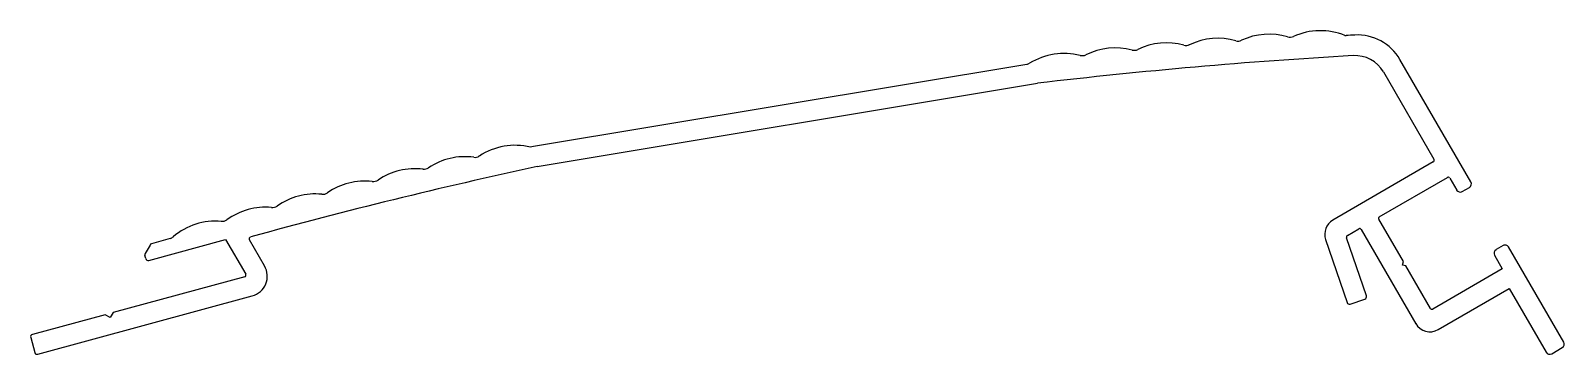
# Model space of a CAD drawing. Extents: x 1985 to 2172, y 1133 to 1173.
import ezdxf

# ---------------------------------------------------------------- set-up
doc = ezdxf.new("R2010")
doc.units = 0
doc.layers.get('0').update_dxf_attribs({"linetype": 'CONTINUOUS'})

msp = doc.modelspace()

# ---------------------------------------------------------------- linework, layer by layer
for p, q in [((2106.71, 1168.85), (2046.52, 1158.83)), ((2150.23, 1167.93), (2156.4, 1157.28)), ((2160.9, 1154.51), (2152.24, 1169.45)), ((2046.99, 1156.37), (2108.02, 1166.54)), ((2156.31, 1156.94), (2144.06, 1149.84)), ((2149.73, 1150.23), (2158.04, 1155.05)), ((2158.32, 1154.98), (2159.17, 1153.51)), ((2159.85, 1153.33), (2160.72, 1153.83)), ((2152.68, 1144.77), (2149.67, 1149.96)), ((1999.6, 1144.93), (2008.96, 1147.47)), ((2008.96, 1147.47), (2011.42, 1143.23)), ((2013.72, 1144.25), (2011.88, 1147.42)), ((2143.17, 1147.46), (2145.79, 1139.78)), ((2148.16, 1140.59), (2145.74, 1147.69)), ((2145.85, 1147.98), (2147.23, 1148.78)), ((2147.5, 1148.71), (2154.17, 1137.2)), ((1999.23, 1145.14), (1999.12, 1145.53)), ((1999.75, 1146.8), (1999.15, 1145.76)), ((2163.78, 1145.55), (2164.74, 1143.91)), ((2164.83, 1146.74), (2163.97, 1146.24)), ((2172.24, 1134.96), (2165.51, 1146.56)), ((2152.57, 1144.36), (2152.68, 1144.77)), ((2152.98, 1144.25), (2152.57, 1144.36)), ((2155.99, 1139.06), (2152.98, 1144.25)), ((2164.74, 1143.91), (2156.26, 1138.99)), ((2011.3, 1142.93), (1995.25, 1138.56)), ((2156.91, 1136.48), (2165.56, 1141.49)), ((2165.56, 1141.49), (2170.07, 1133.71)), ((1986.06, 1133.47), (2012.22, 1140.59)), ((2146.17, 1139.6), (2147.97, 1140.21)), ((1994.28, 1138.3), (1985.41, 1135.88)), ((1994.9, 1137.95), (1994.28, 1138.3)), ((1995.25, 1138.56), (1994.9, 1137.95)), ((1985.19, 1135.51), (1985.69, 1133.68)), ((2170.76, 1133.53), (2172.05, 1134.28))]:
    msp.add_line(p, q)
for centre, radius, start, end in [((2123.77, 1163.48), 8, 74.6489, 116.0657), ((2130.03, 1164.03), 8, 74.089, 115.5055), ((2132.5, 1172.69), 1, 254.0919, 294.9491), ((2136.29, 1164.53), 8, 73.6118, 114.9456), ((2138.84, 1173.16), 1, 252.8697, 294.6793), ((2142.56, 1164.96), 8, 68.1554, 114.3492), ((2145.65, 1172.67), 0.3, 248.1554, 273.3623), ((2183.79, 523.49), 650, 93.26757, 93.36227), ((2147.05, 1166.44), 6, 30.1119, 92.9533), ((2111.27, 1162.18), 8, 75.8164, 121.6801), ((2183.79, 523.49), 647.5, 93.29786, 96.71967), ((2113.49, 1170.91), 1, 255.3907, 296.7526), ((2117.52, 1162.86), 8, 75.2092, 116.6092), ((2119.82, 1171.56), 1, 255.2093, 296.0661), ((2126.15, 1172.16), 1, 254.6507, 295.5076), ((2146.77, 1165.92), 4, 30.1119, 93.2979), ((2106.54, 1169.84), 1, 279.8189, 301.8924), ((2044.31, 1150.97), 8, 76.5343, 123.1974), ((2183.79, 523.49), 650, 102.19184, 102.22319), ((2038.18, 1149.58), 8, 82.3837, 123.8008), ((2039.37, 1158.5), 1, 262.3846, 303.5799), ((2156.19, 1157.16), 0.25, 300.1119, 30.1119), ((2183.79, 523.49), 647.5, 102.19711, 105.38274), ((2025.97, 1146.61), 8, 83.573, 124.9209), ((2026.99, 1155.55), 1, 262.9543, 304.8925), ((2032.07, 1148.12), 8, 82.9487, 124.294), ((2033.17, 1157.06), 1, 262.906, 303.8011), ((2158.14, 1154.88), 0.2, 30.1119, 121.3802), ((2019.89, 1145.04), 8, 84.0777, 125.4464), ((2020.82, 1153.99), 1, 263.9549, 304.9209), ((2159.6, 1153.76), 0.5, 210.1169, 300.1119), ((2160.47, 1154.26), 0.5, 300.1119, 30.1119), ((2013.82, 1143.41), 8, 84.6862, 125.9944), ((2014.66, 1152.37), 1, 264.1279, 305.7519), ((2007.77, 1141.72), 8, 85.1837, 130.366), ((2008.53, 1150.69), 1, 265.1847, 306.4088), ((2145.07, 1148.11), 2, 120.1119, 198.8356), ((2149.84, 1150.06), 0.2, 121.3802, 211.3802), ((2183.79, 523.49), 650, 106.22085, 106.43141), ((2001.94, 1148.57), 1, 286.2295, 310.6624), ((2012.09, 1147.55), 0.25, 105.3827, 210.1119), ((2145.97, 1147.77), 0.25, 120.1119, 198.8357), ((2147.33, 1148.61), 0.2, 30.1119, 121.3802), ((1999.41, 1145.61), 0.3, 150.2251, 195.2271), ((2000.01, 1146.65), 0.3, 106.4314, 150.2251), ((2164.22, 1145.8), 0.5, 120.1119, 210.1119), ((2165.08, 1146.3), 0.5, 30.1119, 120.1119), ((1999.52, 1145.22), 0.3, 195.2271, 285.2247), ((2011.55, 1143), 2.5, 285.4301, 30.1119), ((2011.25, 1143.12), 0.2, 285.225, 31.3802), ((2146.08, 1139.88), 0.3, 198.8356, 288.8366), ((2147.87, 1140.49), 0.3, 288.8366, 18.8357), ((2156.16, 1139.16), 0.2, 211.3802, 300.1119), ((1985.48, 1135.59), 0.3, 105.2249, 195.2264), ((2155.9, 1138.21), 2, 210.1122, 300.1119), ((2171.8, 1134.71), 0.5, 300.1119, 30.1119), ((1985.98, 1133.76), 0.3, 195.2264, 285.225), ((2170.51, 1133.96), 0.5, 210.1119, 300.1119)]:
    msp.add_arc(centre, radius, start, end)

doc.saveas('drawing.dxf')
